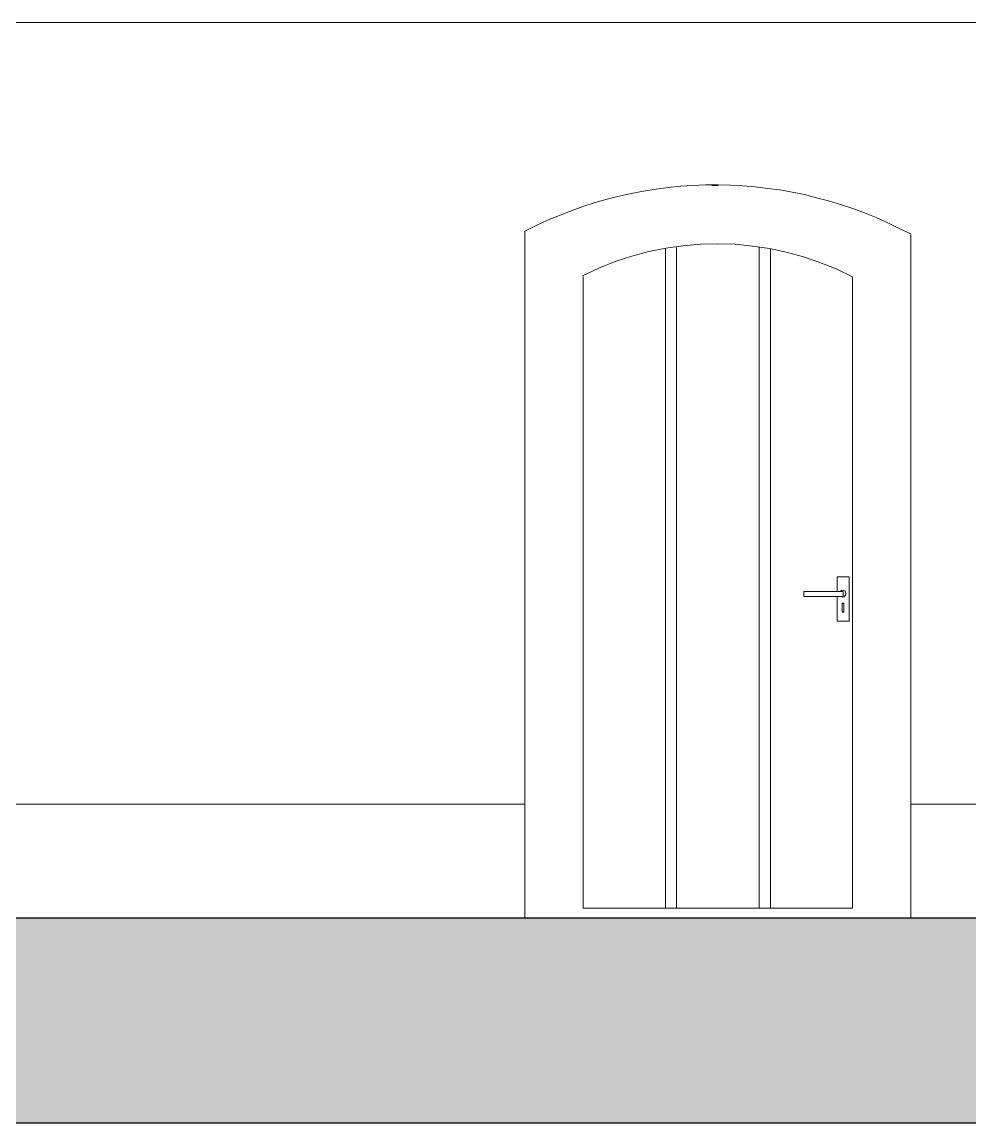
# Model space of a CAD drawing. Header units: millimetres. Extents: x -78675 to -67340, y -9269 to -3209.
# Drawn here: x -75165 to -71926, y -9269 to -5509 of the extents above; entities that cross this region are included whole.
import ezdxf

# ---------------------------------------------------------------- set-up
doc = ezdxf.new("R2010")
doc.units = ezdxf.units.MM
for name, color, linetype, lineweight in [('A-ALV-___-___-EXI', 250, 'Continuous', 25), ('A-BAS-___-___-EXI', 250, 'Continuous', 25), ('A-POR-___-___-EXI', 250, 'Continuous', 25)]:
    doc.layers.add(name, color=color, linetype=linetype, lineweight=lineweight)

msp = doc.modelspace()

# ---------------------------------------------------------------- hatches: boundary and pattern name
at = {"layer": 'A-BAS-___-___-EXI', "true_color": 0xcb9898}
msp.add_hatch(color=253, dxfattribs=at).paths.add_polyline_path([(-67339.6, -9269.4), (-67339.6, -8569.4), (-78674.5, -8569.4), (-78674.5, -9269.4)])

# ---------------------------------------------------------------- linework, layer by layer
at = {"layer": 'A-ALV-___-___-EXI', "color": 18, "lineweight": 9, "flags": 128}
for points in [[(-77378.8, -5509.1), (-77378.8, -8181), (-73447.6, -8181)], [(-72125.9, -8181), (-68618, -8181), (-68618, -5511.2), (-77376.7, -5511.2)]]:
    msp.add_lwpolyline(points, dxfattribs=at)
at = {"layer": 'A-BAS-___-___-EXI'}
msp.add_lwpolyline([(-78674.5, -8569.4), (-78674.5, -9269.4), (-67339.6, -9269.4), (-67339.6, -8569.4)], close=True, dxfattribs=at)
at = {"layer": 'A-POR-___-___-EXI', "color": 18, "lineweight": 9}
for p, q in [((-72787.3, -6067.8), (-72808.5, -6067.8)), ((-72128, -8569.4), (-72128, -6235))]:
    msp.add_line(p, q, dxfattribs=at)
at = {"layer": 'A-POR-___-___-EXI', "color": 28, "lineweight": 15}
for p, q in [((-72929.1, -8535.5), (-72929.1, -6279.4)), ((-72646.6, -8535.5), (-72646.6, -6279.4)), ((-72967.2, -8535.5), (-72967.2, -6281.6)), ((-72608.5, -8535.5), (-72608.5, -6282.6))]:
    msp.add_line(p, q, dxfattribs=at)
at = {"layer": 'A-POR-___-___-EXI', "color": 18, "lineweight": 9, "flags": 128}
for points in [[(-73447.6, -8569.4), (-73447.6, -6223.4), (-73408.5, -6204.3), (-73369.3, -6186.3), (-73329.1, -6169.4), (-73288.9, -6153.5), (-73248.7, -6138.7), (-73207.4, -6126), (-73166.1, -6114.4), (-73124.9, -6103.8), (-73083.6, -6094.3), (-73041.3, -6086.8), (-72998.9, -6080.5), (-72957.7, -6074.1), (-72915.3, -6069.9), (-72872, -6067.8), (-72829.6, -6065.7), (-72787.3, -6065.7), (-72745, -6066.7), (-72702.6, -6068.9), (-72660.3, -6072), (-72618, -6077.3), (-72575.7, -6082.6), (-72534.4, -6090), (-72492.1, -6098.5), (-72450.8, -6109.1), (-72409.5, -6119.6), (-72368.3, -6132.3), (-72327, -6146.1), (-72286.8, -6160.9), (-72246.6, -6176.8), (-72207.4, -6194.8), (-72168.3, -6213.8), (-72129.1, -6232.9)], [(-73247.6, -6377.8), (-73247.6, -8535.5), (-72328, -8535.5), (-72328, -6378.9), (-72383.1, -6352.5), (-72439.2, -6330.2), (-72495.2, -6311.2), (-72553.4, -6295.3), (-72611.6, -6282.6), (-72669.8, -6274.1), (-72729.1, -6267.8), (-72788.4, -6266.7), (-72847.6, -6267.8), (-72906.9, -6273.1), (-72965.1, -6281.6), (-73023.3, -6293.2), (-73081.5, -6309.1), (-73138.6, -6327.1), (-73194.7, -6350.3), (-73249.7, -6375.7)]]:
    msp.add_lwpolyline(points, dxfattribs=at)
at = {"layer": 'A-POR-___-___-EXI', "color": 28, "lineweight": 15, "flags": 128}
for points in [[(-72379.9, -7471), (-72379.9, -7555.6), (-72339.7, -7555.6), (-72339.7, -7404.3), (-72379.9, -7404.3), (-72379.9, -7454)], [(-72368.3, -7471), (-72361.9, -7473.1), (-72356.6, -7472), (-72351.3, -7466.7), (-72350.3, -7463.6), (-72350.3, -7460.4), (-72352.4, -7454), (-72352.4, -7453), (-72353.4, -7453), (-72353.4, -7451.9), (-72354.5, -7451.9), (-72359.8, -7449.8), (-72365.1, -7450.9), (-72369.3, -7453)]]:
    msp.add_lwpolyline(points, dxfattribs=at)
for points in [[(-72359.8, -7471), (-72494.2, -7471), (-72494.2, -7454), (-72359.8, -7454)], [(-72363, -7494.3), (-72357.7, -7494.3), (-72357.7, -7524.9), (-72363, -7524.9)]]:
    msp.add_lwpolyline(points, close=True, dxfattribs=at)

doc.saveas('drawing.dxf')
